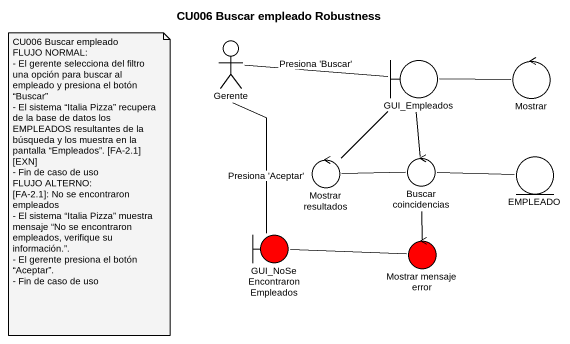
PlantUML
@startuml
title CU006 Buscar empleado Robustness
actor Gerente
boundary GUI_Empleados
control Mostrar
control "Mostrar resultados" as Mostrar_resultados
control "Buscar coincidencias" as Buscar_coincidencias
entity EMPLEADO
boundary GUI_NoSeEncontraronEmpleados #FF0000
control "Mostrar mensaje error" as Mostrar_mensaje_error #FF0000
Gerente -right- GUI_Empleados : Presiona 'Buscar'
Gerente -- GUI_NoSeEncontraronEmpleados : Presiona 'Aceptar'
GUI_Empleados -right- Mostrar
GUI_Empleados -- Buscar_coincidencias
Mostrar_resultados -up- GUI_Empleados
Buscar_coincidencias -left- Mostrar_resultados
Buscar_coincidencias -right- EMPLEADO
Buscar_coincidencias -- Mostrar_mensaje_error
GUI_NoSeEncontraronEmpleados -right- Mostrar_mensaje_error
note as N1
  CU006 Buscar empleado
  FLUJO NORMAL:
  - El gerente selecciona del filtro una opción para buscar al empleado y presiona el botón “Buscar”
  - El sistema “Italia Pizza” recupera de la base de datos los EMPLEADOS resultantes de la búsqueda y los muestra en la pantalla “Empleados”. [FA-2.1] [EXN]
  - Fin de caso de uso
  FLUJO ALTERNO:
  [FA-2.1]: No se encontraron empleados
  - El sistema “Italia Pizza” muestra mensaje “No se encontraron empleados, verifique su información.”.
  - El gerente presiona el botón “Aceptar”.
  - Fin de caso de uso
end note
@enduml
